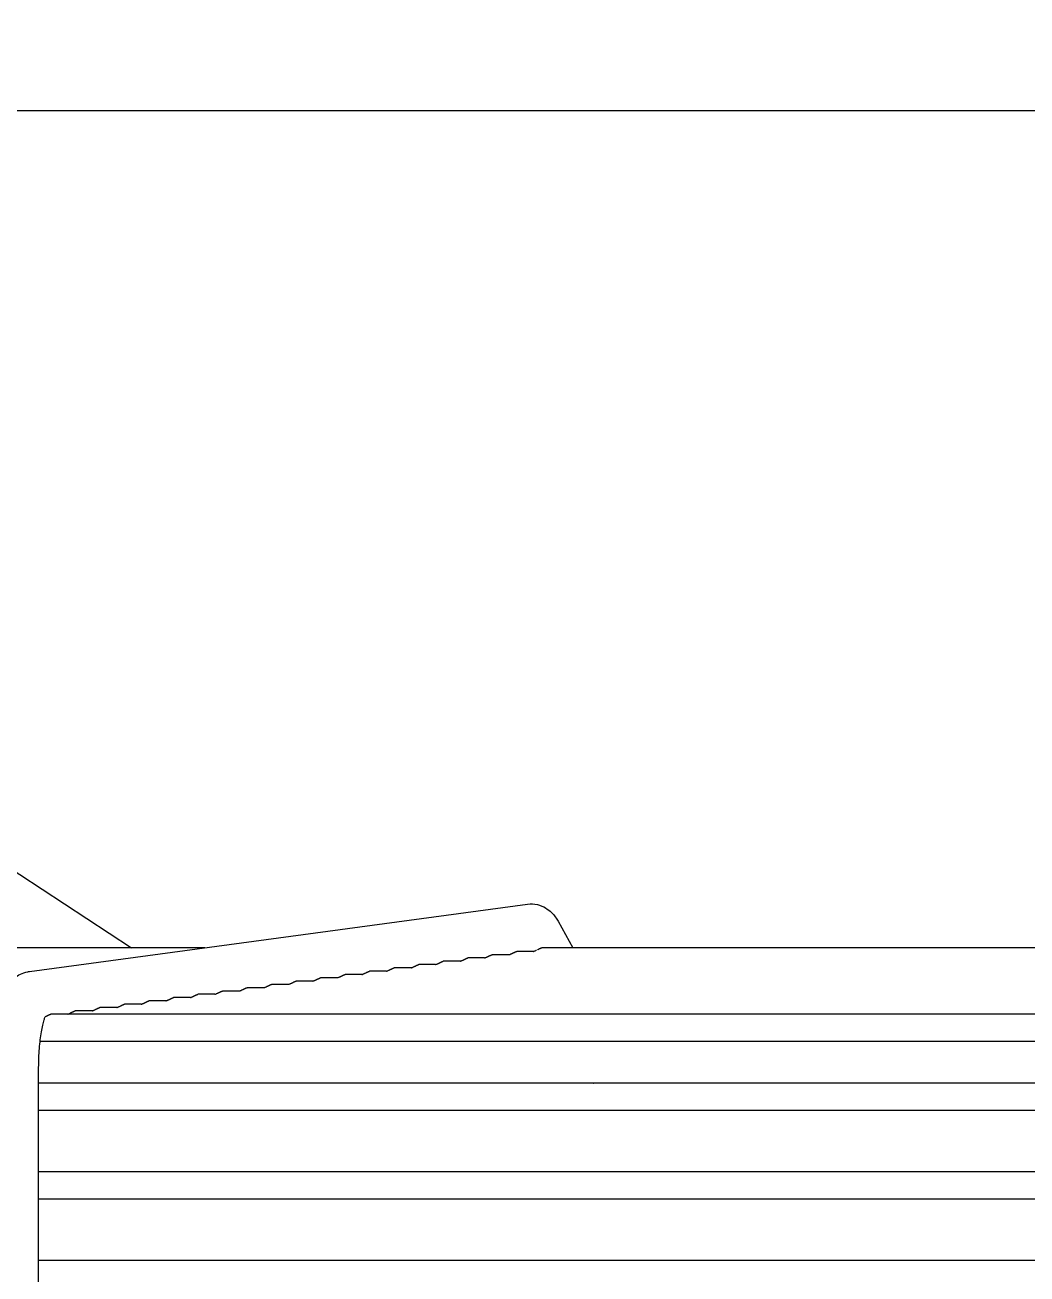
# Model space of a CAD drawing. Header units: millimetres. Extents: x 16200 to 32328, y 18593 to 29476.
# Drawn here: x 16620.12 to 16624.22, y 18985.94 to 18991.04 of the extents above; entities that cross this region are included whole.
import ezdxf

# ---------------------------------------------------------------- set-up
doc = ezdxf.new("R2010")
doc.units = ezdxf.units.MM
doc.header["$LTSCALE"] = 5
doc.layers.add('UNIT', color=6, linetype='Continuous')
doc.styles.add('SUBMITTAL', font='romans.shx', dxfattribs={"width": 0.75})
doc.dimstyles.new('SUBMITTAL', dxfattribs={"dimtxt": 0.09375, "dimasz": 0.09375, "dimexe": 0.03125, "dimexo": 0.0625, "dimgap": 0.0625, "dimtad": 0, "dimdec": 4, "dimzin": 4, "dimdsep": 46, "dimlunit": 4, "dimtxsty": 'SUBMITTAL', "dimcen": 0.09375, "dimclre": 6, "dimadec": 0, "dimazin": 0, "dimtfac": 1, "dimtdec": 0, "dimtofl": 0, "dimtmove": 0, "dimatfit": 3, "dimfxl": 0, "dimfrac": 2, "dimtolj": 1, "dimtzin": 4, "dimarcsym": 0})

msp = doc.modelspace()

# ---------------------------------------------------------------- linework, layer by layer
at = {"layer": 'UNIT'}
for p, q in [((16619.1977, 18990.6942), (16629.2771, 18990.6942)), ((16619.6224, 18987.8889), (16620.5593, 18987.2749)), ((16620.1426, 18987.1783), (16622.1781, 18987.4529)), ((16622.3029, 18987.383), (16622.3629, 18987.2749)), ((16620.8588, 18987.2749), (16619.3531, 18987.2749)), ((16622.0025, 18987.2331), (16621.9338, 18987.2331)), ((16622.1026, 18987.2466), (16622.034, 18987.2466)), ((16622.2026, 18987.2601), (16622.1342, 18987.2601)), ((16626.2387, 18987.2749), (16622.2361, 18987.2749)), ((16621.6017, 18987.1791), (16621.5329, 18987.1791)), ((16621.7019, 18987.1926), (16621.6331, 18987.1926)), ((16621.8021, 18987.2061), (16621.7333, 18987.2061)), ((16621.9023, 18987.2196), (16621.8335, 18987.2196)), ((16621.3012, 18987.1387), (16621.2322, 18987.1387)), ((16621.4014, 18987.1522), (16621.3324, 18987.1522)), ((16621.5015, 18987.1657), (16621.4326, 18987.1657)), ((16620.9004, 18987.0847), (16620.8313, 18987.0847)), ((16621.0006, 18987.0982), (16620.9315, 18987.0982)), ((16621.1008, 18987.1117), (16621.0317, 18987.1117)), ((16621.201, 18987.1252), (16621.132, 18987.1252)), ((16620.4997, 18987.0307), (16620.4304, 18987.0307)), ((16620.5999, 18987.0442), (16620.5306, 18987.0442)), ((16620.7001, 18987.0577), (16620.6308, 18987.0577)), ((16620.8002, 18987.0712), (16620.7311, 18987.0712)), ((16628.2448, 18987.0037), (16620.2299, 18987.0037)), ((16620.3995, 18987.0172), (16620.3302, 18987.0172)), ((16620.1863, 18986.8935), (16628.2885, 18986.8935)), ((16620.1804, 18984.3163), (16620.1804, 18986.7856)), ((16628.2943, 18986.7218), (16620.1804, 18986.7218)), ((16620.2094, 18986.7232), (16620.2115, 18986.7218)), ((16620.9591, 18986.7232), (16620.9591, 18986.7218)), ((16620.1804, 18986.6115), (16628.2943, 18986.6115)), ((16628.2943, 18986.3596), (16620.1804, 18986.3596)), ((16620.1804, 18986.2493), (16628.2943, 18986.2493)), ((16628.2943, 18985.9974), (16620.1804, 18985.9974))]:
    msp.add_line(p, q, dxfattribs=at)
for start_param, end_param in [(0.23649, 0.259134), (1.752338, 1.774981)]:
    msp.add_ellipse((16622.521, 18986.7872), major_axis=(-0.0861, -0.0478), ratio=0.875426, start_param=start_param, end_param=end_param, dxfattribs=at)
for points, knots in [([(16622.1781, 18987.4529), (16622.1913, 18987.4547), (16622.2054, 18987.454), (16622.231, 18987.4482), (16622.2425, 18987.4432), (16622.2615, 18987.4319), (16622.2692, 18987.4256), (16622.2819, 18987.4132), (16622.2871, 18987.407), (16622.2959, 18987.3949), (16622.2996, 18987.389), (16622.3029, 18987.3831), (16622.3029, 18987.383), (16622.3029, 18987.383)], [3.1066861, 3.1066861, 3.1066861, 3.1066861, 3.1999885, 3.1999885, 3.2942363, 3.2942363, 3.388484, 3.388484, 3.4827318, 3.4827318, 3.5769796, 3.5769796, 3.577925, 3.577925, 3.577925, 3.577925]), ([(16621.9023, 18987.2196), (16621.9035, 18987.2201), (16621.9048, 18987.2206), (16621.9059, 18987.221), (16621.9072, 18987.2215), (16621.9084, 18987.222), (16621.9096, 18987.2225), (16621.9108, 18987.223), (16621.9119, 18987.2235), (16621.913, 18987.224), (16621.9141, 18987.2245), (16621.9151, 18987.225), (16621.9161, 18987.2254), (16621.9171, 18987.2259), (16621.918, 18987.2263), (16621.9189, 18987.2268), (16621.9198, 18987.2272), (16621.9207, 18987.2276), (16621.9215, 18987.228), (16621.9223, 18987.2284), (16621.923, 18987.2288), (16621.9238, 18987.2292), (16621.9245, 18987.2295), (16621.9252, 18987.2299), (16621.9258, 18987.2302), (16621.9265, 18987.2305), (16621.9271, 18987.2308), (16621.9277, 18987.231), (16621.9283, 18987.2313), (16621.9288, 18987.2315), (16621.9293, 18987.2318), (16621.9298, 18987.232), (16621.9303, 18987.2322), (16621.9307, 18987.2323), (16621.9312, 18987.2325), (16621.9316, 18987.2326), (16621.9319, 18987.2328), (16621.9323, 18987.2329), (16621.9326, 18987.233), (16621.9329, 18987.233), (16621.9332, 18987.2331), (16621.9334, 18987.2331), (16621.9337, 18987.2331), (16621.9337, 18987.2331), (16621.9337, 18987.2331), (16621.9338, 18987.2331)], [0.17268, 0.17268, 0.17268, 0.17268, 0.195122, 0.195122, 0.195122, 0.2195122, 0.2195122, 0.2195122, 0.2439024, 0.2439024, 0.2439024, 0.2682927, 0.2682927, 0.2682927, 0.2926829, 0.2926829, 0.2926829, 0.3170732, 0.3170732, 0.3170732, 0.3414634, 0.3414634, 0.3414634, 0.3658537, 0.3658537, 0.3658537, 0.3902439, 0.3902439, 0.3902439, 0.4146341, 0.4146341, 0.4146341, 0.4390244, 0.4390244, 0.4390244, 0.4634146, 0.4634146, 0.4634146, 0.4878049, 0.4878049, 0.4878049, 0.5121951, 0.5121951, 0.5121951, 0.515732, 0.515732, 0.515732, 0.515732]), ([(16622.0025, 18987.2331), (16622.0037, 18987.2336), (16622.005, 18987.2341), (16622.0062, 18987.2345), (16622.0075, 18987.235), (16622.0087, 18987.2355), (16622.0099, 18987.236), (16622.011, 18987.2365), (16622.0122, 18987.237), (16622.0132, 18987.2375), (16622.0143, 18987.238), (16622.0153, 18987.2385), (16622.0163, 18987.2389), (16622.0173, 18987.2394), (16622.0182, 18987.2399), (16622.0191, 18987.2403), (16622.02, 18987.2407), (16622.0209, 18987.2411), (16622.0217, 18987.2415), (16622.0225, 18987.2419), (16622.0233, 18987.2423), (16622.024, 18987.2427), (16622.0247, 18987.243), (16622.0254, 18987.2434), (16622.0261, 18987.2437), (16622.0267, 18987.244), (16622.0273, 18987.2443), (16622.0279, 18987.2445), (16622.0285, 18987.2448), (16622.029, 18987.245), (16622.0295, 18987.2453), (16622.03, 18987.2455), (16622.0305, 18987.2457), (16622.0309, 18987.2458), (16622.0314, 18987.246), (16622.0318, 18987.2461), (16622.0321, 18987.2463), (16622.0325, 18987.2464), (16622.0328, 18987.2465), (16622.0331, 18987.2465), (16622.0334, 18987.2466), (16622.0337, 18987.2466), (16622.0339, 18987.2466), (16622.0339, 18987.2466), (16622.034, 18987.2466), (16622.034, 18987.2466)], [0.1723275, 0.1723275, 0.1723275, 0.1723275, 0.195122, 0.195122, 0.195122, 0.2195122, 0.2195122, 0.2195122, 0.2439024, 0.2439024, 0.2439024, 0.2682927, 0.2682927, 0.2682927, 0.2926829, 0.2926829, 0.2926829, 0.3170732, 0.3170732, 0.3170732, 0.3414634, 0.3414634, 0.3414634, 0.3658537, 0.3658537, 0.3658537, 0.3902439, 0.3902439, 0.3902439, 0.4146341, 0.4146341, 0.4146341, 0.4390244, 0.4390244, 0.4390244, 0.4634146, 0.4634146, 0.4634146, 0.4878049, 0.4878049, 0.4878049, 0.5121951, 0.5121951, 0.5121951, 0.5157454, 0.5157454, 0.5157454, 0.5157454]), ([(16622.1026, 18987.2466), (16622.1039, 18987.2471), (16622.1052, 18987.2476), (16622.1064, 18987.248), (16622.1077, 18987.2485), (16622.1089, 18987.2491), (16622.1101, 18987.2496), (16622.1113, 18987.2501), (16622.1124, 18987.2505), (16622.1135, 18987.251), (16622.1145, 18987.2515), (16622.1156, 18987.252), (16622.1166, 18987.2524), (16622.1175, 18987.2529), (16622.1185, 18987.2534), (16622.1194, 18987.2538), (16622.1203, 18987.2542), (16622.1211, 18987.2546), (16622.1219, 18987.255), (16622.1227, 18987.2554), (16622.1235, 18987.2558), (16622.1242, 18987.2562), (16622.125, 18987.2565), (16622.1256, 18987.2569), (16622.1263, 18987.2572), (16622.127, 18987.2575), (16622.1276, 18987.2578), (16622.1281, 18987.258), (16622.1287, 18987.2583), (16622.1293, 18987.2585), (16622.1298, 18987.2588), (16622.1303, 18987.259), (16622.1307, 18987.2592), (16622.1312, 18987.2593), (16622.1316, 18987.2595), (16622.132, 18987.2596), (16622.1324, 18987.2598), (16622.1327, 18987.2599), (16622.1331, 18987.26), (16622.1333, 18987.26), (16622.1336, 18987.2601), (16622.1339, 18987.2601), (16622.1341, 18987.2601), (16622.1341, 18987.2601), (16622.1342, 18987.2601), (16622.1342, 18987.2601)], [0.1719755, 0.1719755, 0.1719755, 0.1719755, 0.195122, 0.195122, 0.195122, 0.2195122, 0.2195122, 0.2195122, 0.2439024, 0.2439024, 0.2439024, 0.2682927, 0.2682927, 0.2682927, 0.2926829, 0.2926829, 0.2926829, 0.3170732, 0.3170732, 0.3170732, 0.3414634, 0.3414634, 0.3414634, 0.3658537, 0.3658537, 0.3658537, 0.3902439, 0.3902439, 0.3902439, 0.4146341, 0.4146341, 0.4146341, 0.4390244, 0.4390244, 0.4390244, 0.4634146, 0.4634146, 0.4634146, 0.4878049, 0.4878049, 0.4878049, 0.5121951, 0.5121951, 0.5121951, 0.5157586, 0.5157586, 0.5157586, 0.5157586]), ([(16622.2026, 18987.2601), (16622.2029, 18987.2602), (16622.2032, 18987.2603), (16622.2035, 18987.2605), (16622.2049, 18987.261), (16622.2063, 18987.2615), (16622.2076, 18987.262), (16622.2089, 18987.2626), (16622.2102, 18987.2631), (16622.2114, 18987.2636), (16622.2126, 18987.2642), (16622.2137, 18987.2647), (16622.2148, 18987.2652)], [0.16559879, 0.16559879, 0.16559879, 0.16559879, 0.17073171, 0.17073171, 0.17073171, 0.19512195, 0.19512195, 0.19512195, 0.2195122, 0.2195122, 0.2195122, 0.24390244, 0.24390244, 0.24390244, 0.24390244]), ([(16622.218, 18987.2667), (16622.219, 18987.2672), (16622.22, 18987.2677), (16622.2209, 18987.2682), (16622.2218, 18987.2686), (16622.2227, 18987.2691), (16622.2235, 18987.2695), (16622.2243, 18987.2699), (16622.2251, 18987.2703), (16622.2259, 18987.2707), (16622.2266, 18987.2711), (16622.2273, 18987.2714), (16622.228, 18987.2717), (16622.2286, 18987.2721), (16622.2293, 18987.2724), (16622.2299, 18987.2727), (16622.2305, 18987.273), (16622.231, 18987.2732), (16622.2315, 18987.2734), (16622.2321, 18987.2737), (16622.2325, 18987.2739), (16622.233, 18987.2741), (16622.2334, 18987.2742), (16622.2338, 18987.2744), (16622.2342, 18987.2745), (16622.2346, 18987.2746), (16622.2349, 18987.2747), (16622.2352, 18987.2748), (16622.2355, 18987.2748), (16622.2358, 18987.2749), (16622.236, 18987.2749), (16622.2361, 18987.2749), (16622.2361, 18987.2749), (16622.2361, 18987.2749)], [0.2682927, 0.2682927, 0.2682927, 0.2682927, 0.2926829, 0.2926829, 0.2926829, 0.3170732, 0.3170732, 0.3170732, 0.3414634, 0.3414634, 0.3414634, 0.3658537, 0.3658537, 0.3658537, 0.3902439, 0.3902439, 0.3902439, 0.4146341, 0.4146341, 0.4146341, 0.4390244, 0.4390244, 0.4390244, 0.4634146, 0.4634146, 0.4634146, 0.4878049, 0.4878049, 0.4878049, 0.5121951, 0.5121951, 0.5121951, 0.5152045, 0.5152045, 0.5152045, 0.5152045]), ([(16619.9836, 18986.7856), (16619.9836, 18986.8185), (16619.9849, 18986.8513), (16619.9901, 18986.9146), (16619.994, 18986.9451), (16620.0044, 18987.0019), (16620.0108, 18987.0283), (16620.0274, 18987.0769), (16620.0369, 18987.0993), (16620.0607, 18987.132), (16620.0698, 18987.1425), (16620.0959, 18987.1629), (16620.1141, 18987.173), (16620.1382, 18987.1776), (16620.1404, 18987.178), (16620.1426, 18987.1783)], [1.570796, 1.570796, 1.570796, 1.570796, 1.877974, 1.877974, 2.185152, 2.185152, 2.49233, 2.49233, 2.799508, 2.799508, 2.940974, 2.940974, 3.091858, 3.091858, 3.106686, 3.106686, 3.106686, 3.106686]), ([(16621.5015, 18987.1657), (16621.5027, 18987.1661), (16621.5039, 18987.1665), (16621.505, 18987.167), (16621.5063, 18987.1675), (16621.5075, 18987.168), (16621.5087, 18987.1685), (16621.5098, 18987.169), (16621.511, 18987.1695), (16621.5121, 18987.17), (16621.5131, 18987.1705), (16621.5142, 18987.1709), (16621.5152, 18987.1714), (16621.5161, 18987.1719), (16621.5171, 18987.1723), (16621.518, 18987.1728), (16621.5189, 18987.1732), (16621.5197, 18987.1736), (16621.5205, 18987.174), (16621.5213, 18987.1744), (16621.5221, 18987.1748), (16621.5228, 18987.1752), (16621.5236, 18987.1755), (16621.5243, 18987.1758), (16621.5249, 18987.1762), (16621.5256, 18987.1765), (16621.5262, 18987.1768), (16621.5268, 18987.177), (16621.5273, 18987.1773), (16621.5279, 18987.1776), (16621.5284, 18987.1778), (16621.5289, 18987.178), (16621.5294, 18987.1782), (16621.5298, 18987.1784), (16621.5302, 18987.1785), (16621.5306, 18987.1787), (16621.531, 18987.1788), (16621.5314, 18987.1789), (16621.5317, 18987.179), (16621.532, 18987.179), (16621.5323, 18987.1791), (16621.5325, 18987.1791), (16621.5328, 18987.1791), (16621.5328, 18987.1791), (16621.5328, 18987.1791), (16621.5329, 18987.1791)], [0.1740907, 0.1740907, 0.1740907, 0.1740907, 0.195122, 0.195122, 0.195122, 0.2195122, 0.2195122, 0.2195122, 0.2439024, 0.2439024, 0.2439024, 0.2682927, 0.2682927, 0.2682927, 0.2926829, 0.2926829, 0.2926829, 0.3170732, 0.3170732, 0.3170732, 0.3414634, 0.3414634, 0.3414634, 0.3658537, 0.3658537, 0.3658537, 0.3902439, 0.3902439, 0.3902439, 0.4146341, 0.4146341, 0.4146341, 0.4390244, 0.4390244, 0.4390244, 0.4634146, 0.4634146, 0.4634146, 0.4878049, 0.4878049, 0.4878049, 0.5121951, 0.5121951, 0.5121951, 0.5156779, 0.5156779, 0.5156779, 0.5156779]), ([(16621.6017, 18987.1791), (16621.6029, 18987.1796), (16621.6041, 18987.18), (16621.6052, 18987.1805), (16621.6065, 18987.181), (16621.6077, 18987.1815), (16621.6089, 18987.182), (16621.6101, 18987.1825), (16621.6112, 18987.183), (16621.6123, 18987.1835), (16621.6134, 18987.184), (16621.6144, 18987.1844), (16621.6154, 18987.1849), (16621.6164, 18987.1854), (16621.6173, 18987.1858), (16621.6182, 18987.1863), (16621.6191, 18987.1867), (16621.62, 18987.1871), (16621.6208, 18987.1875), (16621.6216, 18987.1879), (16621.6223, 18987.1883), (16621.6231, 18987.1887), (16621.6238, 18987.189), (16621.6245, 18987.1893), (16621.6252, 18987.1897), (16621.6258, 18987.19), (16621.6264, 18987.1903), (16621.627, 18987.1905), (16621.6276, 18987.1908), (16621.6281, 18987.1911), (16621.6286, 18987.1913), (16621.6291, 18987.1915), (16621.6296, 18987.1917), (16621.63, 18987.1919), (16621.6305, 18987.192), (16621.6309, 18987.1922), (16621.6312, 18987.1923), (16621.6316, 18987.1924), (16621.6319, 18987.1925), (16621.6322, 18987.1925), (16621.6325, 18987.1926), (16621.6328, 18987.1926), (16621.633, 18987.1926), (16621.633, 18987.1926), (16621.6331, 18987.1926), (16621.6331, 18987.1926)], [0.1737382, 0.1737382, 0.1737382, 0.1737382, 0.195122, 0.195122, 0.195122, 0.2195122, 0.2195122, 0.2195122, 0.2439024, 0.2439024, 0.2439024, 0.2682927, 0.2682927, 0.2682927, 0.2926829, 0.2926829, 0.2926829, 0.3170732, 0.3170732, 0.3170732, 0.3414634, 0.3414634, 0.3414634, 0.3658537, 0.3658537, 0.3658537, 0.3902439, 0.3902439, 0.3902439, 0.4146341, 0.4146341, 0.4146341, 0.4390244, 0.4390244, 0.4390244, 0.4634146, 0.4634146, 0.4634146, 0.4878049, 0.4878049, 0.4878049, 0.5121951, 0.5121951, 0.5121951, 0.5156915, 0.5156915, 0.5156915, 0.5156915]), ([(16621.7019, 18987.1926), (16621.7031, 18987.1931), (16621.7043, 18987.1935), (16621.7055, 18987.194), (16621.7067, 18987.1945), (16621.708, 18987.195), (16621.7091, 18987.1955), (16621.7103, 18987.196), (16621.7114, 18987.1965), (16621.7125, 18987.197), (16621.7136, 18987.1975), (16621.7146, 18987.198), (16621.7156, 18987.1984), (16621.7166, 18987.1989), (16621.7175, 18987.1993), (16621.7184, 18987.1998), (16621.7193, 18987.2002), (16621.7202, 18987.2006), (16621.721, 18987.201), (16621.7218, 18987.2014), (16621.7226, 18987.2018), (16621.7233, 18987.2022), (16621.724, 18987.2025), (16621.7247, 18987.2028), (16621.7254, 18987.2032), (16621.726, 18987.2035), (16621.7266, 18987.2038), (16621.7272, 18987.204), (16621.7278, 18987.2043), (16621.7283, 18987.2045), (16621.7289, 18987.2048), (16621.7294, 18987.205), (16621.7298, 18987.2052), (16621.7303, 18987.2053), (16621.7307, 18987.2055), (16621.7311, 18987.2057), (16621.7315, 18987.2058), (16621.7318, 18987.2059), (16621.7322, 18987.206), (16621.7324, 18987.206), (16621.7327, 18987.2061), (16621.733, 18987.2061), (16621.7332, 18987.2061), (16621.7332, 18987.2061), (16621.7333, 18987.2061), (16621.7333, 18987.2061)], [0.1733855, 0.1733855, 0.1733855, 0.1733855, 0.195122, 0.195122, 0.195122, 0.2195122, 0.2195122, 0.2195122, 0.2439024, 0.2439024, 0.2439024, 0.2682927, 0.2682927, 0.2682927, 0.2926829, 0.2926829, 0.2926829, 0.3170732, 0.3170732, 0.3170732, 0.3414634, 0.3414634, 0.3414634, 0.3658537, 0.3658537, 0.3658537, 0.3902439, 0.3902439, 0.3902439, 0.4146341, 0.4146341, 0.4146341, 0.4390244, 0.4390244, 0.4390244, 0.4634146, 0.4634146, 0.4634146, 0.4878049, 0.4878049, 0.4878049, 0.5121951, 0.5121951, 0.5121951, 0.5157051, 0.5157051, 0.5157051, 0.5157051]), ([(16621.8021, 18987.2061), (16621.8033, 18987.2066), (16621.8045, 18987.207), (16621.8057, 18987.2075), (16621.807, 18987.208), (16621.8082, 18987.2085), (16621.8094, 18987.209), (16621.8106, 18987.2095), (16621.8117, 18987.21), (16621.8128, 18987.2105), (16621.8138, 18987.211), (16621.8149, 18987.2115), (16621.8159, 18987.2119), (16621.8168, 18987.2124), (16621.8178, 18987.2128), (16621.8187, 18987.2133), (16621.8196, 18987.2137), (16621.8204, 18987.2141), (16621.8212, 18987.2145), (16621.822, 18987.2149), (16621.8228, 18987.2153), (16621.8235, 18987.2157), (16621.8243, 18987.216), (16621.825, 18987.2164), (16621.8256, 18987.2167), (16621.8263, 18987.217), (16621.8269, 18987.2173), (16621.8275, 18987.2175), (16621.828, 18987.2178), (16621.8286, 18987.218), (16621.8291, 18987.2183), (16621.8296, 18987.2185), (16621.8301, 18987.2187), (16621.8305, 18987.2188), (16621.8309, 18987.219), (16621.8313, 18987.2192), (16621.8317, 18987.2193), (16621.8321, 18987.2194), (16621.8324, 18987.2195), (16621.8327, 18987.2195), (16621.833, 18987.2196), (16621.8332, 18987.2196), (16621.8334, 18987.2196), (16621.8335, 18987.2196), (16621.8335, 18987.2196), (16621.8335, 18987.2196)], [0.1730327, 0.1730327, 0.1730327, 0.1730327, 0.195122, 0.195122, 0.195122, 0.2195122, 0.2195122, 0.2195122, 0.2439024, 0.2439024, 0.2439024, 0.2682927, 0.2682927, 0.2682927, 0.2926829, 0.2926829, 0.2926829, 0.3170732, 0.3170732, 0.3170732, 0.3414634, 0.3414634, 0.3414634, 0.3658537, 0.3658537, 0.3658537, 0.3902439, 0.3902439, 0.3902439, 0.4146341, 0.4146341, 0.4146341, 0.4390244, 0.4390244, 0.4390244, 0.4634146, 0.4634146, 0.4634146, 0.4878049, 0.4878049, 0.4878049, 0.5121951, 0.5121951, 0.5121951, 0.5157186, 0.5157186, 0.5157186, 0.5157186]), ([(16621.201, 18987.1252), (16621.2021, 18987.1256), (16621.2032, 18987.126), (16621.2042, 18987.1264), (16621.2055, 18987.1269), (16621.2068, 18987.1274), (16621.208, 18987.1279), (16621.2091, 18987.1284), (16621.2103, 18987.1289), (16621.2113, 18987.1294), (16621.2124, 18987.1299), (16621.2135, 18987.1304), (16621.2144, 18987.1309), (16621.2154, 18987.1313), (16621.2164, 18987.1318), (16621.2173, 18987.1322), (16621.2182, 18987.1327), (16621.219, 18987.1331), (16621.2198, 18987.1335), (16621.2207, 18987.1339), (16621.2214, 18987.1343), (16621.2222, 18987.1346), (16621.2229, 18987.135), (16621.2236, 18987.1353), (16621.2242, 18987.1357), (16621.2249, 18987.136), (16621.2255, 18987.1363), (16621.2261, 18987.1365), (16621.2267, 18987.1368), (16621.2272, 18987.1371), (16621.2277, 18987.1373), (16621.2282, 18987.1375), (16621.2287, 18987.1377), (16621.2291, 18987.1379), (16621.2296, 18987.138), (16621.23, 18987.1382), (16621.2303, 18987.1383), (16621.2307, 18987.1384), (16621.231, 18987.1385), (16621.2313, 18987.1386), (16621.2316, 18987.1386), (16621.2319, 18987.1387), (16621.2321, 18987.1387), (16621.2321, 18987.1387), (16621.2322, 18987.1387), (16621.2322, 18987.1387)], [0.1751457, 0.1751457, 0.1751457, 0.1751457, 0.195122, 0.195122, 0.195122, 0.2195122, 0.2195122, 0.2195122, 0.2439024, 0.2439024, 0.2439024, 0.2682927, 0.2682927, 0.2682927, 0.2926829, 0.2926829, 0.2926829, 0.3170732, 0.3170732, 0.3170732, 0.3414634, 0.3414634, 0.3414634, 0.3658537, 0.3658537, 0.3658537, 0.3902439, 0.3902439, 0.3902439, 0.4146341, 0.4146341, 0.4146341, 0.4390244, 0.4390244, 0.4390244, 0.4634146, 0.4634146, 0.4634146, 0.4878049, 0.4878049, 0.4878049, 0.5121951, 0.5121951, 0.5121951, 0.5156368, 0.5156368, 0.5156368, 0.5156368]), ([(16621.3012, 18987.1387), (16621.3023, 18987.1391), (16621.3034, 18987.1395), (16621.3045, 18987.1399), (16621.3058, 18987.1404), (16621.307, 18987.1409), (16621.3082, 18987.1415), (16621.3094, 18987.142), (16621.3105, 18987.1425), (16621.3116, 18987.1429), (16621.3127, 18987.1434), (16621.3137, 18987.1439), (16621.3147, 18987.1444), (16621.3157, 18987.1449), (16621.3166, 18987.1453), (16621.3175, 18987.1457), (16621.3184, 18987.1462), (16621.3193, 18987.1466), (16621.3201, 18987.147), (16621.3209, 18987.1474), (16621.3217, 18987.1478), (16621.3224, 18987.1481), (16621.3231, 18987.1485), (16621.3238, 18987.1488), (16621.3245, 18987.1492), (16621.3251, 18987.1495), (16621.3257, 18987.1498), (16621.3263, 18987.15), (16621.3269, 18987.1503), (16621.3274, 18987.1506), (16621.3279, 18987.1508), (16621.3285, 18987.151), (16621.3289, 18987.1512), (16621.3294, 18987.1514), (16621.3298, 18987.1515), (16621.3302, 18987.1517), (16621.3306, 18987.1518), (16621.3309, 18987.1519), (16621.3313, 18987.152), (16621.3315, 18987.1521), (16621.3318, 18987.1521), (16621.3321, 18987.1521), (16621.3323, 18987.1522), (16621.3324, 18987.1522), (16621.3324, 18987.1522), (16621.3324, 18987.1522)], [0.1747945, 0.1747945, 0.1747945, 0.1747945, 0.195122, 0.195122, 0.195122, 0.2195122, 0.2195122, 0.2195122, 0.2439024, 0.2439024, 0.2439024, 0.2682927, 0.2682927, 0.2682927, 0.2926829, 0.2926829, 0.2926829, 0.3170732, 0.3170732, 0.3170732, 0.3414634, 0.3414634, 0.3414634, 0.3658537, 0.3658537, 0.3658537, 0.3902439, 0.3902439, 0.3902439, 0.4146341, 0.4146341, 0.4146341, 0.4390244, 0.4390244, 0.4390244, 0.4634146, 0.4634146, 0.4634146, 0.4878049, 0.4878049, 0.4878049, 0.5121951, 0.5121951, 0.5121951, 0.5156505, 0.5156505, 0.5156505, 0.5156505]), ([(16621.4014, 18987.1522), (16621.4025, 18987.1526), (16621.4036, 18987.153), (16621.4047, 18987.1534), (16621.406, 18987.154), (16621.4072, 18987.1545), (16621.4084, 18987.155), (16621.4096, 18987.1555), (16621.4107, 18987.156), (16621.4118, 18987.1565), (16621.4129, 18987.1569), (16621.4139, 18987.1574), (16621.4149, 18987.1579), (16621.4159, 18987.1584), (16621.4168, 18987.1588), (16621.4177, 18987.1593), (16621.4186, 18987.1597), (16621.4195, 18987.1601), (16621.4203, 18987.1605), (16621.4211, 18987.1609), (16621.4219, 18987.1613), (16621.4226, 18987.1616), (16621.4233, 18987.162), (16621.424, 18987.1623), (16621.4247, 18987.1627), (16621.4253, 18987.163), (16621.426, 18987.1633), (16621.4265, 18987.1635), (16621.4271, 18987.1638), (16621.4277, 18987.1641), (16621.4282, 18987.1643), (16621.4287, 18987.1645), (16621.4291, 18987.1647), (16621.4296, 18987.1649), (16621.43, 18987.165), (16621.4304, 18987.1652), (16621.4308, 18987.1653), (16621.4312, 18987.1654), (16621.4315, 18987.1655), (16621.4318, 18987.1655), (16621.4321, 18987.1656), (16621.4323, 18987.1656), (16621.4325, 18987.1657), (16621.4326, 18987.1657), (16621.4326, 18987.1657), (16621.4326, 18987.1657)], [0.1744428, 0.1744428, 0.1744428, 0.1744428, 0.195122, 0.195122, 0.195122, 0.2195122, 0.2195122, 0.2195122, 0.2439024, 0.2439024, 0.2439024, 0.2682927, 0.2682927, 0.2682927, 0.2926829, 0.2926829, 0.2926829, 0.3170732, 0.3170732, 0.3170732, 0.3414634, 0.3414634, 0.3414634, 0.3658537, 0.3658537, 0.3658537, 0.3902439, 0.3902439, 0.3902439, 0.4146341, 0.4146341, 0.4146341, 0.4390244, 0.4390244, 0.4390244, 0.4634146, 0.4634146, 0.4634146, 0.4878049, 0.4878049, 0.4878049, 0.5121951, 0.5121951, 0.5121951, 0.5156642, 0.5156642, 0.5156642, 0.5156642]), ([(16620.8002, 18987.0712), (16620.8013, 18987.0716), (16620.8023, 18987.072), (16620.8033, 18987.0724), (16620.8046, 18987.0729), (16620.8058, 18987.0734), (16620.807, 18987.0739), (16620.8082, 18987.0744), (16620.8093, 18987.0749), (16620.8104, 18987.0754), (16620.8115, 18987.0759), (16620.8125, 18987.0764), (16620.8135, 18987.0768), (16620.8145, 18987.0773), (16620.8154, 18987.0778), (16620.8163, 18987.0782), (16620.8172, 18987.0787), (16620.8181, 18987.0791), (16620.8189, 18987.0795), (16620.8197, 18987.0799), (16620.8205, 18987.0803), (16620.8212, 18987.0806), (16620.822, 18987.081), (16620.8227, 18987.0813), (16620.8233, 18987.0817), (16620.824, 18987.082), (16620.8246, 18987.0823), (16620.8252, 18987.0825), (16620.8258, 18987.0828), (16620.8263, 18987.0831), (16620.8268, 18987.0833), (16620.8273, 18987.0835), (16620.8278, 18987.0837), (16620.8282, 18987.0839), (16620.8287, 18987.084), (16620.8291, 18987.0842), (16620.8294, 18987.0843), (16620.8298, 18987.0844), (16620.8301, 18987.0845), (16620.8304, 18987.0846), (16620.8307, 18987.0846), (16620.831, 18987.0847), (16620.8312, 18987.0847), (16620.8312, 18987.0847), (16620.8313, 18987.0847), (16620.8313, 18987.0847)], [0.1765439, 0.1765439, 0.1765439, 0.1765439, 0.195122, 0.195122, 0.195122, 0.2195122, 0.2195122, 0.2195122, 0.2439024, 0.2439024, 0.2439024, 0.2682927, 0.2682927, 0.2682927, 0.2926829, 0.2926829, 0.2926829, 0.3170732, 0.3170732, 0.3170732, 0.3414634, 0.3414634, 0.3414634, 0.3658537, 0.3658537, 0.3658537, 0.3902439, 0.3902439, 0.3902439, 0.4146341, 0.4146341, 0.4146341, 0.4390244, 0.4390244, 0.4390244, 0.4634146, 0.4634146, 0.4634146, 0.4878049, 0.4878049, 0.4878049, 0.5121951, 0.5121951, 0.5121951, 0.5155818, 0.5155818, 0.5155818, 0.5155818]), ([(16620.9004, 18987.0847), (16620.9015, 18987.0851), (16620.9025, 18987.0855), (16620.9035, 18987.0859), (16620.9048, 18987.0864), (16620.906, 18987.0869), (16620.9072, 18987.0874), (16620.9084, 18987.0879), (16620.9095, 18987.0884), (16620.9106, 18987.0889), (16620.9117, 18987.0894), (16620.9128, 18987.0899), (16620.9137, 18987.0904), (16620.9147, 18987.0908), (16620.9157, 18987.0913), (16620.9166, 18987.0917), (16620.9175, 18987.0922), (16620.9183, 18987.0926), (16620.9191, 18987.093), (16620.92, 18987.0934), (16620.9207, 18987.0938), (16620.9215, 18987.0941), (16620.9222, 18987.0945), (16620.9229, 18987.0948), (16620.9235, 18987.0952), (16620.9242, 18987.0955), (16620.9248, 18987.0958), (16620.9254, 18987.096), (16620.926, 18987.0963), (16620.9265, 18987.0966), (16620.927, 18987.0968), (16620.9275, 18987.097), (16620.928, 18987.0972), (16620.9285, 18987.0974), (16620.9289, 18987.0975), (16620.9293, 18987.0977), (16620.9297, 18987.0978), (16620.93, 18987.0979), (16620.9304, 18987.098), (16620.9307, 18987.0981), (16620.9309, 18987.0981), (16620.9312, 18987.0982), (16620.9314, 18987.0982), (16620.9315, 18987.0982), (16620.9315, 18987.0982), (16620.9315, 18987.0982)], [0.1761954, 0.1761954, 0.1761954, 0.1761954, 0.195122, 0.195122, 0.195122, 0.2195122, 0.2195122, 0.2195122, 0.2439024, 0.2439024, 0.2439024, 0.2682927, 0.2682927, 0.2682927, 0.2926829, 0.2926829, 0.2926829, 0.3170732, 0.3170732, 0.3170732, 0.3414634, 0.3414634, 0.3414634, 0.3658537, 0.3658537, 0.3658537, 0.3902439, 0.3902439, 0.3902439, 0.4146341, 0.4146341, 0.4146341, 0.4390244, 0.4390244, 0.4390244, 0.4634146, 0.4634146, 0.4634146, 0.4878049, 0.4878049, 0.4878049, 0.5121951, 0.5121951, 0.5121951, 0.5155955, 0.5155955, 0.5155955, 0.5155955]), ([(16621.0006, 18987.0982), (16621.0017, 18987.0986), (16621.0027, 18987.099), (16621.0038, 18987.0994), (16621.0051, 18987.0999), (16621.0063, 18987.1004), (16621.0075, 18987.1009), (16621.0087, 18987.1014), (16621.0098, 18987.1019), (16621.0109, 18987.1024), (16621.012, 18987.1029), (16621.013, 18987.1034), (16621.014, 18987.1039), (16621.015, 18987.1043), (16621.0159, 18987.1048), (16621.0168, 18987.1052), (16621.0177, 18987.1057), (16621.0186, 18987.1061), (16621.0194, 18987.1065), (16621.0202, 18987.1069), (16621.021, 18987.1073), (16621.0217, 18987.1076), (16621.0224, 18987.108), (16621.0231, 18987.1083), (16621.0238, 18987.1087), (16621.0244, 18987.109), (16621.025, 18987.1093), (16621.0256, 18987.1095), (16621.0262, 18987.1098), (16621.0268, 18987.1101), (16621.0273, 18987.1103), (16621.0278, 18987.1105), (16621.0282, 18987.1107), (16621.0287, 18987.1109), (16621.0291, 18987.111), (16621.0295, 18987.1112), (16621.0299, 18987.1113), (16621.0303, 18987.1114), (16621.0306, 18987.1115), (16621.0309, 18987.1116), (16621.0312, 18987.1116), (16621.0314, 18987.1117), (16621.0317, 18987.1117), (16621.0317, 18987.1117), (16621.0317, 18987.1117), (16621.0317, 18987.1117)], [0.1758462, 0.1758462, 0.1758462, 0.1758462, 0.195122, 0.195122, 0.195122, 0.2195122, 0.2195122, 0.2195122, 0.2439024, 0.2439024, 0.2439024, 0.2682927, 0.2682927, 0.2682927, 0.2926829, 0.2926829, 0.2926829, 0.3170732, 0.3170732, 0.3170732, 0.3414634, 0.3414634, 0.3414634, 0.3658537, 0.3658537, 0.3658537, 0.3902439, 0.3902439, 0.3902439, 0.4146341, 0.4146341, 0.4146341, 0.4390244, 0.4390244, 0.4390244, 0.4634146, 0.4634146, 0.4634146, 0.4878049, 0.4878049, 0.4878049, 0.5121951, 0.5121951, 0.5121951, 0.5156093, 0.5156093, 0.5156093, 0.5156093]), ([(16621.1008, 18987.1117), (16621.1019, 18987.1121), (16621.103, 18987.1125), (16621.104, 18987.1129), (16621.1053, 18987.1134), (16621.1065, 18987.1139), (16621.1077, 18987.1144), (16621.1089, 18987.1149), (16621.11, 18987.1154), (16621.1111, 18987.1159), (16621.1122, 18987.1164), (16621.1132, 18987.1169), (16621.1142, 18987.1174), (16621.1152, 18987.1178), (16621.1161, 18987.1183), (16621.117, 18987.1187), (16621.1179, 18987.1192), (16621.1188, 18987.1196), (16621.1196, 18987.12), (16621.1204, 18987.1204), (16621.1212, 18987.1208), (16621.1219, 18987.1211), (16621.1227, 18987.1215), (16621.1233, 18987.1218), (16621.124, 18987.1222), (16621.1247, 18987.1225), (16621.1253, 18987.1228), (16621.1259, 18987.123), (16621.1264, 18987.1233), (16621.127, 18987.1236), (16621.1275, 18987.1238), (16621.128, 18987.124), (16621.1285, 18987.1242), (16621.1289, 18987.1244), (16621.1293, 18987.1245), (16621.1297, 18987.1247), (16621.1301, 18987.1248), (16621.1305, 18987.1249), (16621.1308, 18987.125), (16621.1311, 18987.1251), (16621.1314, 18987.1251), (16621.1317, 18987.1252), (16621.1319, 18987.1252), (16621.1319, 18987.1252), (16621.1319, 18987.1252), (16621.132, 18987.1252)], [0.1754963, 0.1754963, 0.1754963, 0.1754963, 0.195122, 0.195122, 0.195122, 0.2195122, 0.2195122, 0.2195122, 0.2439024, 0.2439024, 0.2439024, 0.2682927, 0.2682927, 0.2682927, 0.2926829, 0.2926829, 0.2926829, 0.3170732, 0.3170732, 0.3170732, 0.3414634, 0.3414634, 0.3414634, 0.3658537, 0.3658537, 0.3658537, 0.3902439, 0.3902439, 0.3902439, 0.4146341, 0.4146341, 0.4146341, 0.4390244, 0.4390244, 0.4390244, 0.4634146, 0.4634146, 0.4634146, 0.4878049, 0.4878049, 0.4878049, 0.5121951, 0.5121951, 0.5121951, 0.5156231, 0.5156231, 0.5156231, 0.5156231]), ([(16620.3995, 18987.0172), (16620.4005, 18987.0176), (16620.4014, 18987.0179), (16620.4023, 18987.0183), (16620.4036, 18987.0188), (16620.4048, 18987.0193), (16620.406, 18987.0198), (16620.4072, 18987.0204), (16620.4084, 18987.0209), (16620.4094, 18987.0214), (16620.4105, 18987.0219), (16620.4116, 18987.0223), (16620.4126, 18987.0228), (16620.4136, 18987.0233), (16620.4145, 18987.0237), (16620.4154, 18987.0242), (16620.4163, 18987.0246), (16620.4172, 18987.0251), (16620.418, 18987.0255), (16620.4188, 18987.0259), (16620.4196, 18987.0263), (16620.4203, 18987.0266), (16620.421, 18987.027), (16620.4217, 18987.0273), (16620.4224, 18987.0277), (16620.4231, 18987.028), (16620.4237, 18987.0283), (16620.4243, 18987.0286), (16620.4248, 18987.0288), (16620.4254, 18987.0291), (16620.4259, 18987.0293), (16620.4264, 18987.0295), (16620.4269, 18987.0297), (16620.4273, 18987.0299), (16620.4278, 18987.0301), (16620.4282, 18987.0302), (16620.4285, 18987.0303), (16620.4289, 18987.0304), (16620.4292, 18987.0305), (16620.4295, 18987.0306), (16620.4298, 18987.0307), (16620.4301, 18987.0307), (16620.4303, 18987.0307), (16620.4303, 18987.0307), (16620.4304, 18987.0307), (16620.4304, 18987.0307)], [0.1779295, 0.1779295, 0.1779295, 0.1779295, 0.195122, 0.195122, 0.195122, 0.2195122, 0.2195122, 0.2195122, 0.2439024, 0.2439024, 0.2439024, 0.2682927, 0.2682927, 0.2682927, 0.2926829, 0.2926829, 0.2926829, 0.3170732, 0.3170732, 0.3170732, 0.3414634, 0.3414634, 0.3414634, 0.3658537, 0.3658537, 0.3658537, 0.3902439, 0.3902439, 0.3902439, 0.4146341, 0.4146341, 0.4146341, 0.4390244, 0.4390244, 0.4390244, 0.4634146, 0.4634146, 0.4634146, 0.4878049, 0.4878049, 0.4878049, 0.5121951, 0.5121951, 0.5121951, 0.5155267, 0.5155267, 0.5155267, 0.5155267]), ([(16620.4997, 18987.0307), (16620.5007, 18987.0311), (16620.5016, 18987.0314), (16620.5026, 18987.0318), (16620.5038, 18987.0323), (16620.5051, 18987.0328), (16620.5063, 18987.0334), (16620.5075, 18987.0339), (16620.5086, 18987.0344), (16620.5097, 18987.0349), (16620.5108, 18987.0354), (16620.5118, 18987.0359), (16620.5128, 18987.0363), (16620.5138, 18987.0368), (16620.5147, 18987.0373), (16620.5156, 18987.0377), (16620.5165, 18987.0381), (16620.5174, 18987.0386), (16620.5182, 18987.039), (16620.519, 18987.0394), (16620.5198, 18987.0398), (16620.5205, 18987.0401), (16620.5213, 18987.0405), (16620.522, 18987.0408), (16620.5226, 18987.0412), (16620.5233, 18987.0415), (16620.5239, 18987.0418), (16620.5245, 18987.0421), (16620.5251, 18987.0423), (16620.5256, 18987.0426), (16620.5261, 18987.0428), (16620.5266, 18987.043), (16620.5271, 18987.0432), (16620.5275, 18987.0434), (16620.528, 18987.0436), (16620.5284, 18987.0437), (16620.5288, 18987.0438), (16620.5291, 18987.0439), (16620.5295, 18987.044), (16620.5298, 18987.0441), (16620.53, 18987.0442), (16620.5303, 18987.0442), (16620.5305, 18987.0442), (16620.5306, 18987.0442), (16620.5306, 18987.0442), (16620.5306, 18987.0442)], [0.1775844, 0.1775844, 0.1775844, 0.1775844, 0.195122, 0.195122, 0.195122, 0.2195122, 0.2195122, 0.2195122, 0.2439024, 0.2439024, 0.2439024, 0.2682927, 0.2682927, 0.2682927, 0.2926829, 0.2926829, 0.2926829, 0.3170732, 0.3170732, 0.3170732, 0.3414634, 0.3414634, 0.3414634, 0.3658537, 0.3658537, 0.3658537, 0.3902439, 0.3902439, 0.3902439, 0.4146341, 0.4146341, 0.4146341, 0.4390244, 0.4390244, 0.4390244, 0.4634146, 0.4634146, 0.4634146, 0.4878049, 0.4878049, 0.4878049, 0.5121951, 0.5121951, 0.5121951, 0.5155404, 0.5155404, 0.5155404, 0.5155404]), ([(16620.5999, 18987.0442), (16620.6009, 18987.0446), (16620.6019, 18987.0449), (16620.6028, 18987.0453), (16620.6041, 18987.0458), (16620.6053, 18987.0464), (16620.6065, 18987.0469), (16620.6077, 18987.0474), (16620.6088, 18987.0479), (16620.6099, 18987.0484), (16620.611, 18987.0489), (16620.612, 18987.0494), (16620.613, 18987.0498), (16620.614, 18987.0503), (16620.615, 18987.0508), (16620.6159, 18987.0512), (16620.6168, 18987.0516), (16620.6176, 18987.0521), (16620.6184, 18987.0525), (16620.6193, 18987.0529), (16620.62, 18987.0533), (16620.6208, 18987.0536), (16620.6215, 18987.054), (16620.6222, 18987.0543), (16620.6229, 18987.0547), (16620.6235, 18987.055), (16620.6241, 18987.0553), (16620.6247, 18987.0556), (16620.6253, 18987.0558), (16620.6258, 18987.0561), (16620.6264, 18987.0563), (16620.6269, 18987.0565), (16620.6273, 18987.0567), (16620.6278, 18987.0569), (16620.6282, 18987.0571), (16620.6286, 18987.0572), (16620.629, 18987.0573), (16620.6294, 18987.0574), (16620.6297, 18987.0575), (16620.63, 18987.0576), (16620.6303, 18987.0576), (16620.6305, 18987.0577), (16620.6308, 18987.0577), (16620.6308, 18987.0577), (16620.6308, 18987.0577), (16620.6308, 18987.0577)], [0.1772384, 0.1772384, 0.1772384, 0.1772384, 0.195122, 0.195122, 0.195122, 0.2195122, 0.2195122, 0.2195122, 0.2439024, 0.2439024, 0.2439024, 0.2682927, 0.2682927, 0.2682927, 0.2926829, 0.2926829, 0.2926829, 0.3170732, 0.3170732, 0.3170732, 0.3414634, 0.3414634, 0.3414634, 0.3658537, 0.3658537, 0.3658537, 0.3902439, 0.3902439, 0.3902439, 0.4146341, 0.4146341, 0.4146341, 0.4390244, 0.4390244, 0.4390244, 0.4634146, 0.4634146, 0.4634146, 0.4878049, 0.4878049, 0.4878049, 0.5121951, 0.5121951, 0.5121951, 0.5155542, 0.5155542, 0.5155542, 0.5155542]), ([(16620.7001, 18987.0577), (16620.7011, 18987.0581), (16620.7021, 18987.0585), (16620.703, 18987.0588), (16620.7043, 18987.0594), (16620.7056, 18987.0599), (16620.7068, 18987.0604), (16620.7079, 18987.0609), (16620.7091, 18987.0614), (16620.7102, 18987.0619), (16620.7112, 18987.0624), (16620.7123, 18987.0629), (16620.7133, 18987.0633), (16620.7143, 18987.0638), (16620.7152, 18987.0643), (16620.7161, 18987.0647), (16620.717, 18987.0652), (16620.7179, 18987.0656), (16620.7187, 18987.066), (16620.7195, 18987.0664), (16620.7203, 18987.0668), (16620.721, 18987.0671), (16620.7217, 18987.0675), (16620.7224, 18987.0678), (16620.7231, 18987.0682), (16620.7237, 18987.0685), (16620.7244, 18987.0688), (16620.7249, 18987.069), (16620.7255, 18987.0693), (16620.7261, 18987.0696), (16620.7266, 18987.0698), (16620.7271, 18987.07), (16620.7276, 18987.0702), (16620.728, 18987.0704), (16620.7284, 18987.0706), (16620.7288, 18987.0707), (16620.7292, 18987.0708), (16620.7296, 18987.0709), (16620.7299, 18987.071), (16620.7302, 18987.0711), (16620.7305, 18987.0711), (16620.7308, 18987.0712), (16620.731, 18987.0712), (16620.731, 18987.0712), (16620.731, 18987.0712), (16620.7311, 18987.0712)], [0.1768915, 0.1768915, 0.1768915, 0.1768915, 0.195122, 0.195122, 0.195122, 0.2195122, 0.2195122, 0.2195122, 0.2439024, 0.2439024, 0.2439024, 0.2682927, 0.2682927, 0.2682927, 0.2926829, 0.2926829, 0.2926829, 0.3170732, 0.3170732, 0.3170732, 0.3414634, 0.3414634, 0.3414634, 0.3658537, 0.3658537, 0.3658537, 0.3902439, 0.3902439, 0.3902439, 0.4146341, 0.4146341, 0.4146341, 0.4390244, 0.4390244, 0.4390244, 0.4634146, 0.4634146, 0.4634146, 0.4878049, 0.4878049, 0.4878049, 0.5121951, 0.5121951, 0.5121951, 0.515568, 0.515568, 0.515568, 0.515568]), ([(16620.1804, 18986.7856), (16620.1804, 18986.8121), (16620.1815, 18986.8385), (16620.1853, 18986.8881), (16620.1882, 18986.9112), (16620.1949, 18986.9506), (16620.1987, 18986.9672), (16620.2041, 18986.9852), (16620.2056, 18986.9897), (16620.207, 18986.9934)], [1.5707963, 1.5707963, 1.5707963, 1.5707963, 1.8648194, 1.8648194, 2.1537199, 2.1537199, 2.4236626, 2.4236626, 2.5311599, 2.5311599, 2.5311599, 2.5311599]), ([(16620.2069, 18986.9934), (16620.2076, 18986.9937), (16620.2083, 18986.994), (16620.209, 18986.9943), (16620.2101, 18986.9948), (16620.2111, 18986.9953), (16620.2121, 18986.9958), (16620.2131, 18986.9963), (16620.214, 18986.9967), (16620.2149, 18986.9972), (16620.2158, 18986.9976), (16620.2167, 18986.9981), (16620.2175, 18986.9985), (16620.2183, 18986.9989), (16620.2191, 18986.9993), (16620.2198, 18986.9996), (16620.2206, 18987), (16620.2213, 18987.0003), (16620.2219, 18987.0007), (16620.2226, 18987.001), (16620.2232, 18987.0013), (16620.2238, 18987.0016), (16620.2244, 18987.0018), (16620.2249, 18987.0021), (16620.2254, 18987.0023), (16620.226, 18987.0025), (16620.2264, 18987.0027), (16620.2269, 18987.0029), (16620.2273, 18987.0031), (16620.2277, 18987.0032), (16620.2281, 18987.0033), (16620.2284, 18987.0034), (16620.2288, 18987.0035), (16620.2291, 18987.0036), (16620.2294, 18987.0037), (16620.2296, 18987.0037), (16620.2299, 18987.0037), (16620.2299, 18987.0037), (16620.2299, 18987.0037), (16620.2299, 18987.0037)], [0.2291588, 0.2291588, 0.2291588, 0.2291588, 0.2439024, 0.2439024, 0.2439024, 0.2682927, 0.2682927, 0.2682927, 0.2926829, 0.2926829, 0.2926829, 0.3170732, 0.3170732, 0.3170732, 0.3414634, 0.3414634, 0.3414634, 0.3658537, 0.3658537, 0.3658537, 0.3902439, 0.3902439, 0.3902439, 0.4146341, 0.4146341, 0.4146341, 0.4390244, 0.4390244, 0.4390244, 0.4634146, 0.4634146, 0.4634146, 0.4878049, 0.4878049, 0.4878049, 0.5121951, 0.5121951, 0.5121951, 0.5154991, 0.5154991, 0.5154991, 0.5154991]), ([(16620.2993, 18987.0037), (16620.3003, 18987.0041), (16620.3012, 18987.0044), (16620.3021, 18987.0048), (16620.3034, 18987.0053), (16620.3046, 18987.0058), (16620.3058, 18987.0063), (16620.307, 18987.0068), (16620.3081, 18987.0073), (16620.3092, 18987.0078), (16620.3103, 18987.0083), (16620.3113, 18987.0088), (16620.3123, 18987.0093), (16620.3133, 18987.0098), (16620.3143, 18987.0102), (16620.3152, 18987.0107), (16620.3161, 18987.0111), (16620.3169, 18987.0116), (16620.3177, 18987.012), (16620.3186, 18987.0124), (16620.3193, 18987.0128), (16620.3201, 18987.0131), (16620.3208, 18987.0135), (16620.3215, 18987.0138), (16620.3222, 18987.0142), (16620.3228, 18987.0145), (16620.3234, 18987.0148), (16620.324, 18987.0151), (16620.3246, 18987.0153), (16620.3252, 18987.0156), (16620.3257, 18987.0158), (16620.3262, 18987.016), (16620.3267, 18987.0162), (16620.3271, 18987.0164), (16620.3275, 18987.0166), (16620.3279, 18987.0167), (16620.3283, 18987.0168), (16620.3287, 18987.0169), (16620.329, 18987.017), (16620.3293, 18987.0171), (16620.3296, 18987.0172), (16620.3299, 18987.0172), (16620.3301, 18987.0172), (16620.3301, 18987.0172), (16620.3301, 18987.0172), (16620.3302, 18987.0172)], [0.1782737, 0.1782737, 0.1782737, 0.1782737, 0.195122, 0.195122, 0.195122, 0.2195122, 0.2195122, 0.2195122, 0.2439024, 0.2439024, 0.2439024, 0.2682927, 0.2682927, 0.2682927, 0.2926829, 0.2926829, 0.2926829, 0.3170732, 0.3170732, 0.3170732, 0.3414634, 0.3414634, 0.3414634, 0.3658537, 0.3658537, 0.3658537, 0.3902439, 0.3902439, 0.3902439, 0.4146341, 0.4146341, 0.4146341, 0.4390244, 0.4390244, 0.4390244, 0.4634146, 0.4634146, 0.4634146, 0.4878049, 0.4878049, 0.4878049, 0.5121951, 0.5121951, 0.5121951, 0.5155129, 0.5155129, 0.5155129, 0.5155129])]:
    msp.add_open_spline(points, degree=3, knots=knots, dxfattribs=at)

# ---------------------------------------------------------------- leaders
msp.add_leader([(16742.7486, 18980.974), (16729.1466, 18999.2204), (16522.6653, 18999.2204)], dimstyle='SUBMITTAL', override={"dimscale": 36, "dimarcsym": 1}, dxfattribs=at)

doc.saveas('drawing.dxf')
